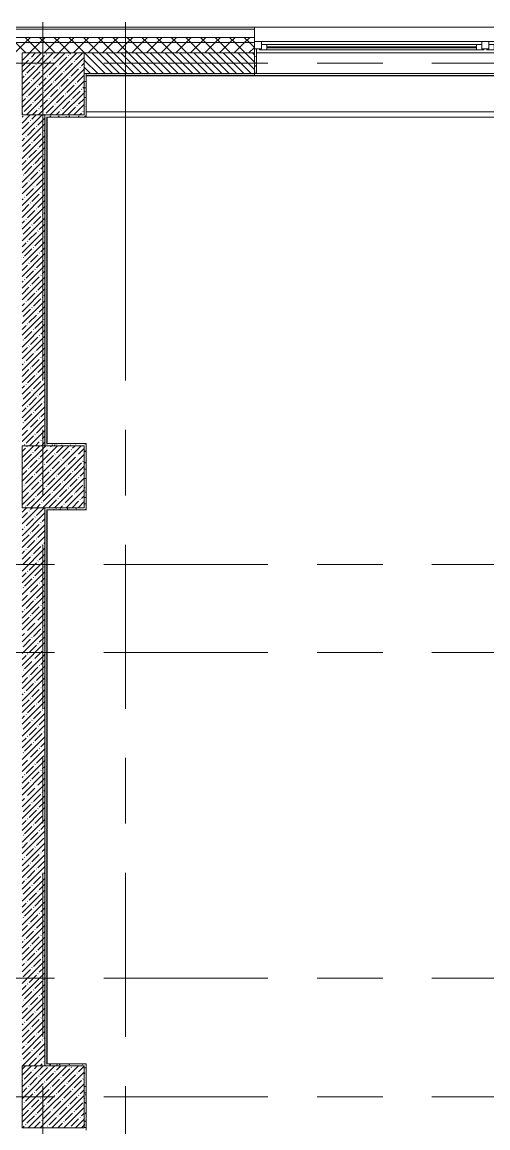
# Model space of a CAD drawing. Header units: millimetres. Extents: x 35363 to 232034, y -8553 to 29000.
# Drawn here: x 42160 to 46666, y 16700 to 27398 of the extents above; entities that cross this region are included whole.
import ezdxf

# ---------------------------------------------------------------- set-up
doc = ezdxf.new("R2010")
doc.units = ezdxf.units.MM
doc.linetypes.add('Осевая', pattern=[3175, 635, -476.25, 1587.5, -476.25])
for name, color, linetype, lineweight in [('A-GLAZ', 7, 'Continuous', 9), ('A-GLAZ-1', 7, 'Continuous', 13), ('A-WALL', 7, 'Continuous', 9), ('I-WALL', 7, 'Continuous', 9), ('S-COLS', 7, 'Continuous', 9), ('Оси', 7, 'Continuous', 9), ('Оси-2', 7, 'Осевая', 9)]:
    doc.layers.add(name, color=color, linetype=linetype, lineweight=lineweight)
doc.layers.add('A-WALL-1', color=7, linetype='Continuous', lineweight=9, true_color=0x3c3c3c)
doc.layers.add('A-WALL-FNSH-1', color=7, linetype='Continuous', lineweight=9, true_color=0x3c3c3c)
pattern_1 = [(45, (0, 0), (-70.71068, 70.71068), []), (135, (0, 0), (-70.71068, -70.71068), [])]
pattern_2 = [(45, (0, 0), (-57.02463, 57.02463), []), (45, (57.025, 0), (-57.02463, 57.02463), [100.806, -20.161, 3.353, -16.808])]
pattern_3 = [(0, (0, 0), (121.92, 30.48), [10.058, -81.382, 10.058, -81.382, -487.68]), (0, (0, 0), (121.92, 30.48), [-182.88, 10.058, -172.822, 10.058, -81.382, -213.36]), (0, (0, 0), (121.92, 30.48), [-457.2, 10.058, -50.902, 10.058, -142.342]), (120, (45.72, 15.24), (-87.356454, 90.345817), [10.058, -81.382, 10.058, -81.382, -487.68]), (120, (45.72, 15.24), (-87.356454, 90.345817), [-182.88, 10.058, -172.822, 10.058, -81.382, -213.36]), (120, (45.72, 15.24), (-87.356454, 90.345817), [-457.2, 10.058, -50.902, 10.058, -142.342]), (240, (60.96, 76.2), (-34.563546, -120.825817), [10.058, -81.382, 10.058, -81.382, -487.68]), (240, (60.96, 76.2), (-34.563546, -120.825817), [-182.88, 10.058, -172.822, 10.058, -81.382, -213.36]), (240, (60.96, 76.2), (-34.563546, -120.825817), [-457.2, 10.058, -50.902, 10.058, -142.342])]

# ---------------------------------------------------------------- blocks, each defined once
blk = doc.blocks.new('BSC_Колонна _Прямоугольная - 600х600-V15-План заполнения и маркировки дверных проемов 2 этажа в осях 12-23')
at = {"layer": 'S-COLS'}
h = blk.add_hatch(dxfattribs=at)
h.set_pattern_fill('FP_24', color=256, style=0, pattern_type=2)
h.set_pattern_definition([(45, (-42460, -26800), (-57.02463, 57.02463), []), (45, (-42402.975, -26800), (-57.02463, 57.02463), [100.806, -20.161, 3.353, -16.808])])
h.paths.add_polyline_path([(-300, -300), (300, -300), (300, 300), (-300, 300)])
for p, q in [((300, 300), (-300, 300)), ((-300, 300), (-300, -300)), ((300, -300), (300, 300)), ((-300, -300), (300, -300))]:
    blk.add_line(p, q, dxfattribs=at)
blk = doc.blocks.new('BSC_Колонна _Прямоугольная - 600х600-V18-План заполнения и маркировки дверных проемов 2 этажа в осях 12-23')
at = {"layer": 'S-COLS'}
h = blk.add_hatch(dxfattribs=at)
h.set_pattern_fill('FP_30', color=256, style=0, pattern_type=2)
h.set_pattern_definition([(45, (-42460, -17000), (-57.02463, 57.02463), []), (45, (-42402.975, -17000), (-57.02463, 57.02463), [100.806, -20.161, 3.353, -16.808])])
h.paths.add_polyline_path([(-178, -300), (300, -300), (300, 300), (-300, 300), (-300, -300)])
for p, q in [((300, 300), (-300, 300)), ((-300, 300), (-300, -300)), ((300, -300), (300, 300)), ((-300, -300), (300, -300))]:
    blk.add_line(p, q, dxfattribs=at)
blk = doc.blocks.new('BSC_Колонна _Прямоугольная - 600х600-V19-План заполнения и маркировки дверных проемов 2 этажа в осях 12-23')
at = {"layer": 'S-COLS'}
h = blk.add_hatch(dxfattribs=at)
h.set_pattern_fill('FP_31', color=256, style=0, pattern_type=2)
h.set_pattern_definition([(45, (-42460, -23000), (-57.02463, 57.02463), []), (45, (-42402.975, -23000), (-57.02463, 57.02463), [100.806, -20.161, 3.353, -16.808])])
h.paths.add_polyline_path([(-300, -300), (300, -300), (300, 300), (-300, 300), (-300, -295)])
for p, q in [((300, 300), (-300, 300)), ((-300, 300), (-300, -300)), ((300, -300), (300, 300)), ((-300, -300), (300, -300))]:
    blk.add_line(p, q, dxfattribs=at)
blk = doc.blocks.new('120_Окно_СКБ_2Ст - 120_Окно_СКБ_2Ст 3100х2500 _мал_створка слева_ 2-19089248-План заполнения и маркировки дверных проемов 2 этажа в осях 12-23')
at = {"layer": 'A-GLAZ'}
for p, q in [((1550, -5), (-1550, -5)), ((-1530, -75), (-1500, -75)), ((-1430, -55), (600, -55)), ((600, -65), (-1430, -65)), ((670, -75), (700, -75)), ((770, -55), (1430, -55)), ((1430, -65), (770, -65)), ((1500, -75), (1530, -75))]:
    blk.add_line(p, q, dxfattribs=at)
at = {"layer": 'A-GLAZ-1'}
for p, q in [((-1550, -75), (-1550, -5)), ((-1550, -5), (-1480, -5)), ((-1480, -75), (-1550, -75)), ((-1480, -75), (-1500, -75)), ((-1500, -75), (-1500, -85)), ((-1500, -85), (670, -85)), ((670, -85), (-1500, -85)), ((-1480, -5), (-1480, -75)), ((650, -35), (-1480, -35)), ((-1480, -35), (-1480, -75)), ((-1430, -85), (-1430, -35)), ((600, -85), (600, -35)), ((650, -75), (650, -5)), ((650, -5), (720, -5)), ((650, -75), (650, -35)), ((720, -75), (650, -75)), ((670, -75), (650, -75)), ((670, -85), (670, -75)), ((720, -75), (700, -75)), ((700, -75), (700, -85)), ((700, -85), (1500, -85)), ((1500, -85), (700, -85)), ((720, -5), (720, -75)), ((1480, -35), (720, -35)), ((720, -35), (720, -75)), ((770, -85), (770, -35)), ((1430, -85), (1430, -35)), ((1480, -75), (1480, -5)), ((1480, -5), (1550, -5)), ((1480, -75), (1480, -35)), ((1550, -75), (1480, -75)), ((1500, -75), (1480, -75)), ((1500, -85), (1500, -75)), ((1550, -5), (1550, -75))]:
    blk.add_line(p, q, dxfattribs=at)

msp = doc.modelspace()

# ---------------------------------------------------------------- hatches: boundary and pattern name
at = {"layer": 'A-WALL'}
h = msp.add_hatch(dxfattribs=at)
h.set_pattern_fill('FP_21', color=256, style=0, pattern_type=2)
h.set_pattern_definition(pattern_1)
h.paths.add_polyline_path([(76340, 27200), (77850, 27200), (77850, 27250), (76340, 27250)])
h.paths.add_polyline_path([(84490.7, 27200), (84490.7, 27250), (80350, 27250), (80350, 27200), (81880.7, 27200)])
h.paths.add_polyline_path([(74240, 27200), (74240, 27250), (68860, 27250), (68860, 27200), (73888.3, 27200)])
h.paths.add_polyline_path([(60083, 27200), (61040, 27200), (61040, 27250), (59860, 27250), (59860, 27200)])
h.paths.add_polyline_path([(66160, 27200), (67960, 27200), (67960, 27250), (66160, 27250)])
h.paths.add_polyline_path([(64955.2, 27200), (65260, 27200), (65260, 27250), (64180, 27250), (64180, 27200), (64442.6, 27200)])
h.paths.add_polyline_path([(57160, 27200), (57160, 27250), (55909.9, 27250), (55909.9, 27200)])
h.paths.add_polyline_path([(53860.2, 27200), (55009.9, 27200), (55009.9, 27250), (53860.2, 27250)])
h.paths.add_polyline_path([(49910.8, 27200), (50760.2, 27200), (50760.2, 27250), (49660.3, 27250), (49660.3, 27200)])
h.paths.add_polyline_path([(47507, 27200), (48760.3, 27200), (48760.3, 27250), (47507, 27250)])
h.paths.add_polyline_path([(44098, 27200), (44407, 27200), (44407, 27250), (42010, 27250), (42010, 27200), (42644.9, 27200)])
h = msp.add_hatch(dxfattribs=at)
h.set_pattern_fill('FP_21', color=256, style=0, pattern_type=2)
h.set_pattern_definition(pattern_1)
h.paths.add_polyline_path([(81880.7, 27100), (84490.7, 27100), (84490.7, 27200), (80350, 27200), (80350, 27100), (81154.2, 27100)])
h.paths.add_polyline_path([(74040, 27100), (74240, 27100), (74240, 27200), (68860, 27200), (68860, 27100), (73888.3, 27100)])
h.paths.add_polyline_path([(76340, 27100), (77850, 27100), (77850, 27200), (76340, 27200)])
h.paths.add_polyline_path([(65260, 27100), (65260, 27200), (64180, 27200), (64180, 27100), (64955.2, 27100)])
h.paths.add_polyline_path([(66160, 27100), (67960, 27100), (67960, 27200), (66160, 27200)])
h.paths.add_polyline_path([(60083, 27100), (61040, 27100), (61040, 27200), (59860, 27200), (59860, 27100)])
h.paths.add_polyline_path([(53860.2, 27100), (55009.9, 27100), (55009.9, 27200), (53860.2, 27200)])
h.paths.add_polyline_path([(55909.9, 27100), (57160, 27100), (57160, 27200), (55909.9, 27200)])
h.paths.add_polyline_path([(42060, 27100), (44407, 27100), (44407, 27200), (42060, 27200)])
h.paths.add_polyline_path([(48760.3, 27100), (48760.3, 27200), (47507, 27200), (47507, 27100), (48457.6, 27100)])
h.paths.add_polyline_path([(49660.3, 27100), (50760.2, 27100), (50760.2, 27200), (49660.3, 27200)])
h = msp.add_hatch(dxfattribs=at)
h.set_pattern_fill('FP_20', color=256, style=0, pattern_type=2)
h.set_pattern_definition([(135, (0, 0), (-35.35534, -35.35534), [])])
h.paths.add_polyline_path([(49660.3, 26900), (50364.8, 26900), (50364.8, 27100), (49660.3, 27100)])
h.paths.add_polyline_path([(48760.3, 26900), (48760.3, 27100), (47507, 27100), (47507, 26900), (48457.6, 26900)])
h.paths.add_polyline_path([(44407, 26900), (44407, 27100), (42760, 27100), (42760, 26900), (44098, 26900)])
at = {"layer": 'I-WALL'}
h = msp.add_hatch(dxfattribs=at)
h.set_pattern_fill('FP_58', color=256, style=0, pattern_type=2)
h.set_pattern_definition(pattern_3)
h.paths.add_polyline_path([(44427, 26900), (44427, 27140), (44407, 27140), (44407, 26900)])
h = msp.add_hatch(dxfattribs=at)
h.set_pattern_fill('FP_58', color=256, style=0, pattern_type=2)
h.set_pattern_definition(pattern_3)
h.paths.add_polyline_path([(42780, 26480), (42780, 26900), (42760, 26900), (42760, 26480)])
h = msp.add_hatch(dxfattribs=at)
h.set_pattern_fill('FP_58', color=256, style=0, pattern_type=2)
h.set_pattern_definition(pattern_3)
h.paths.add_polyline_path([(42780, 26880), (44407, 26880), (44407, 26900), (42780, 26900)])
h.paths.add_polyline_path([(48160, 26880), (48160, 26900), (47507, 26900), (47507, 26880)])
h = msp.add_hatch(dxfattribs=at)
h.set_pattern_fill('FP_17', color=256, style=0, pattern_type=2)
h.set_pattern_definition(pattern_2)
h.paths.add_polyline_path([(42160, 23300), (42380, 23300), (42380, 26500), (42160, 26500), (42160, 23380)])
h = msp.add_hatch(dxfattribs=at)
h.set_pattern_fill('FP_58', color=256, style=0, pattern_type=2)
h.set_pattern_definition(pattern_3)
h.paths.add_polyline_path([(42401, 26480), (42760, 26480), (42760, 26500), (42380, 26500), (42380, 26480), (42400, 26480)])
h = msp.add_hatch(dxfattribs=at)
h.set_pattern_fill('FP_58', color=256, style=0, pattern_type=2)
h.set_pattern_definition(pattern_3)
h.paths.add_polyline_path([(42380, 23300), (42400, 23300), (42400, 26480), (42380, 26480), (42380, 23617.8)])
h = msp.add_hatch(dxfattribs=at)
h.set_pattern_fill('FP_58', color=256, style=0, pattern_type=2)
h.set_pattern_definition(pattern_3)
h.paths.add_polyline_path([(42760, 23300), (42780, 23300), (42780, 23320), (42400, 23320), (42400, 23300), (42644.9, 23300)])
h = msp.add_hatch(dxfattribs=at)
h.set_pattern_fill('FP_58', color=256, style=0, pattern_type=2)
h.set_pattern_definition(pattern_3)
h.paths.add_polyline_path([(42760, 22680), (42780, 22680), (42780, 23300), (42760, 23300), (42760, 22700)])
h = msp.add_hatch(dxfattribs=at)
h.set_pattern_fill('FP_17', color=256, style=0, pattern_type=2)
h.set_pattern_definition(pattern_2)
h.paths.add_polyline_path([(42160, 17300), (42380, 17300), (42380, 22700), (42160, 22700), (42160, 17339.9)])
h = msp.add_hatch(dxfattribs=at)
h.set_pattern_fill('FP_58', color=256, style=0, pattern_type=2)
h.set_pattern_definition(pattern_3)
h.paths.add_polyline_path([(42400, 22680), (42760, 22680), (42760, 22700), (42380, 22700), (42380, 22680)])
h = msp.add_hatch(dxfattribs=at)
h.set_pattern_fill('FP_58', color=256, style=0, pattern_type=2)
h.set_pattern_definition(pattern_3)
h.paths.add_polyline_path([(42400, 17300), (42400, 22680), (42380, 22680), (42380, 17300)])
h = msp.add_hatch(dxfattribs=at)
h.set_pattern_fill('FP_58', color=256, style=0, pattern_type=2)
h.set_pattern_definition(pattern_3)
h.paths.add_polyline_path([(42644.9, 17300), (42760, 17300), (42760, 17320), (42400, 17320), (42400, 17300)])
h = msp.add_hatch(dxfattribs=at)
h.set_pattern_fill('FP_58', color=256, style=0, pattern_type=2)
h.set_pattern_definition(pattern_3)
h.paths.add_polyline_path([(42760, 16680), (42780, 16680), (42780, 17320), (42760, 17320), (42760, 16700)])

# ---------------------------------------------------------------- linework, layer by layer
at = {"layer": 'A-WALL'}
for p, q in [((44407, 27330), (41930, 27330)), ((44407, 27350), (47507, 27350)), ((44407, 27250), (42010, 27250)), ((44407, 27200), (42060, 27200)), ((44407, 27100), (42760, 27100)), ((42760, 27100), (44407, 27100)), ((47487, 27100), (44427, 27100)), ((42780, 26480), (42780, 26900)), ((44407, 26880), (42780, 26880)), ((42400, 23320), (42400, 26480)), ((42760, 26480), (42400, 26480)), ((42780, 23320), (42400, 23320)), ((42380, 22700), (42380, 17300)), ((42760, 22680), (42400, 22680)), ((42400, 17320), (42760, 17320))]:
    msp.add_line(p, q, dxfattribs=at)
at = {"layer": 'A-WALL-1'}
for p, q in [((44407, 27330), (44407, 26880)), ((44427, 27140), (44407, 27140)), ((44427, 26900), (42760, 26900)), ((44427, 26900), (44427, 26900)), ((42380, 23300), (42380, 26500)), ((42380, 26500), (42380, 23300)), ((42780, 22680), (42780, 23320)), ((42400, 17320), (42400, 17321)), ((42780, 16680), (42780, 17320))]:
    msp.add_line(p, q, dxfattribs=at)
at = {"layer": 'A-WALL-FNSH-1'}
for p, q in [((44407, 27350), (41910, 27350)), ((44407, 27330), (44407, 27350)), ((44428, 27140), (44427, 27140)), ((44427, 27140), (44427, 26900)), ((44428, 26900), (44428, 27140)), ((42781, 26880), (42781, 26900)), ((42781, 26479), (42781, 26879)), ((42781, 26879), (44407, 26879)), ((44407, 26879), (44407, 26880)), ((44427, 26900), (44428, 26900)), ((42401, 23320), (42401, 26479)), ((42401, 26479), (42781, 26479)), ((42780, 26480), (42760, 26480)), ((42781, 23321), (42400, 23321)), ((42781, 22679), (42781, 23321)), ((42400, 22680), (42400, 17321)), ((42401, 17321), (42401, 22680)), ((42780, 22680), (42760, 22680)), ((42400, 22679), (42781, 22679)), ((42781, 17321), (42401, 17321)), ((42760, 17320), (42780, 17320)), ((42781, 16679), (42781, 17321))]:
    msp.add_line(p, q, dxfattribs=at)
at = {"layer": 'I-WALL'}
for p, q in [((44427, 27100), (47487, 27100)), ((47507, 26880), (44407, 26880)), ((47507, 26880), (44407, 26880)), ((47507, 26879), (44407, 26879)), ((44427, 26900), (47486, 26900)), ((42781, 26530), (48140, 26530)), ((48140, 26480), (42781, 26480))]:
    msp.add_line(p, q, dxfattribs=at)
at = {"layer": 'Оси'}
for p, q in [((42360, 24898.1), (42360, 27398.1)), ((43160, 24898.1), (43160, 27398.1))]:
    msp.add_line(p, q, dxfattribs=at)
at = {"layer": 'Оси-2'}
for p, q in [((38663.4, 27000), (82200, 27000)), ((42360, 593.7), (42360, 24898.1)), ((43160, 593.7), (43160, 24898.1)), ((38663.4, 22150), (82200, 22150)), ((38663.4, 21300), (82200, 21300)), ((38663.4, 18150), (82200, 18150)), ((38663.4, 17000), (82200, 17000))]:
    msp.add_line(p, q, dxfattribs=at)

# ---------------------------------------------------------------- block references
at = {"layer": 'A-GLAZ'}
msp.add_blockref('120_Окно_СКБ_2Ст - 120_Окно_СКБ_2Ст 3100х2500 _мал_створка слева_ 2-19089248-План заполнения и маркировки дверных проемов 2 этажа в осях 12-23', (45957, 27215), dxfattribs=at)
at = {"layer": 'S-COLS'}
for name, p in [('BSC_Колонна _Прямоугольная - 600х600-V15-План заполнения и маркировки дверных проемов 2 этажа в осях 12-23', (42460, 26800)), ('BSC_Колонна _Прямоугольная - 600х600-V19-План заполнения и маркировки дверных проемов 2 этажа в осях 12-23', (42460, 23000)), ('BSC_Колонна _Прямоугольная - 600х600-V18-План заполнения и маркировки дверных проемов 2 этажа в осях 12-23', (42460, 17000))]:
    msp.add_blockref(name, p, dxfattribs=at)

doc.saveas('drawing.dxf')
